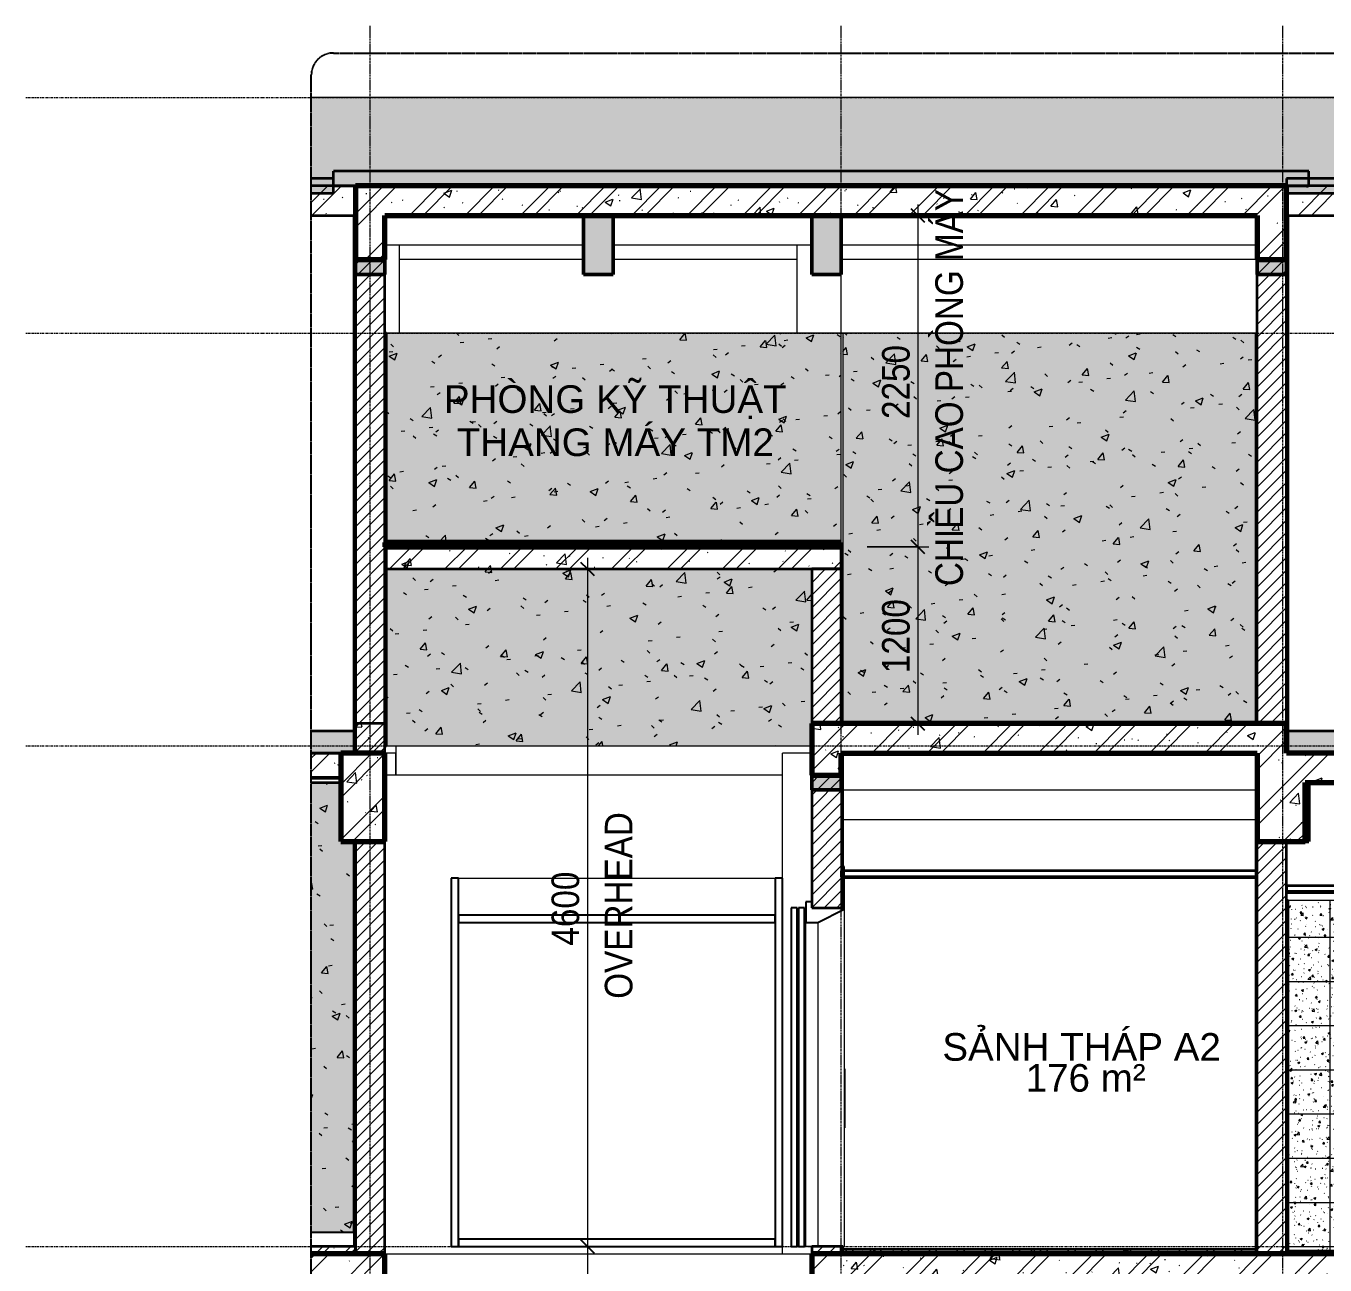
# Model space of a CAD drawing. Header units: millimetres. Extents: x 75015 to 108159, y -6470 to 34550.
# Drawn here: x 75015 to 83838, y 25875 to 34286 of the extents above; entities that cross this region are included whole.
import ezdxf

# ---------------------------------------------------------------- set-up
doc = ezdxf.new("R2010")
doc.units = ezdxf.units.MM
for name, pattern in [('Centre', [31.75, 6.35, -4.7625, 15.875, -4.7625]), ('Grid Line', [22.225, 12.7, -3.175, 3.175, -3.175]), ('Hidden', [7.14375, 4.7625, -2.38125])]:
    doc.linetypes.add(name, pattern=pattern)
for name, color, linetype, lineweight in [('0-1', 7, 'Continuous', 5), ('A-ANNO-DIMS', 211, 'Continuous', 9), ('A-ANNO-DIMS-75', 211, 'Continuous', 9), ('A-AREA-IDEN', 2, 'Continuous', 9), ('A-CLNG-1', 250, 'Continuous', 35), ('A-CLNG-FNSH-1', 7, 'Continuous', 18), ('A-CLNG-PATT-1', 9, 'Continuous', 18), ('A-CLNG-PATT-2', 7, 'Continuous', 18), ('A-CLNG-PATT-3', 13, 'Continuous', 18), ('A-DETL-GENF', 92, 'Continuous', 18), ('A-DETL-GENF-1', 9, 'Continuous', 18), ('A-DETL-GENF-2', 43, 'Continuous', 18), ('A-DETL-GENF-3', 92, 'Hidden', 25), ('A-DETL-WIDE', 214, 'Continuous', 70), ('A-DOOR', 31, 'Continuous', 18), ('A-DOOR-1', 31, 'Continuous', 25), ('A-FLOR-1', 7, 'Continuous', 18), ('A-FLOR-FNSH-1', 250, 'Continuous', 35), ('A-FLOR-HRAL-1', 53, 'Continuous', 25), ('A-FLOR-HRAL-2', 9, 'Continuous', 18), ('A-FLOR-LEVL-2', 51, 'Centre', 9), ('A-FLOR-PATT-1', 43, 'Continuous', 18), ('A-FLOR-PATT-2', 67, 'Continuous', 18), ('A-FLOR-PATT-3', 8, 'Continuous', 18), ('A-WALL', 113, 'Continuous', 18), ('A-WALL-1', 250, 'Continuous', 35), ('A-WALL-PATT-1', 7, 'Continuous', 18), ('A-WALL-PATT-2', 9, 'Continuous', 18), ('A-WALL-PATT-3', 111, 'Continuous', 5), ('A-WALL-PATT-4', 111, 'Continuous', 18), ('I-WALL', 2, 'Continuous', 18), ('I-WALL-1', 7, 'Continuous', 18), ('S-BEAM-1', 253, 'Continuous', 5), ('S-BEAM-2', 7, 'Continuous', 18), ('S-BEAM-3', 10, 'Continuous', 50), ('S-COLS-1', 7, 'Continuous', 18), ('S-GRID-1', 1, 'Grid Line', 9)]:
    doc.layers.add(name, color=color, linetype=linetype, lineweight=lineweight)
doc.styles.add('Arial', font='arial.ttf', dxfattribs={"height": 187.5})
doc.styles.add('UTM Avo', font='', dxfattribs={"width": 0.9, "height": 187.5})
doc.styles.get('UTM Avo').set_extended_font_data('UTM Avo')
doc.dimstyles.new('1_Dim_chi_tiet_2_5', dxfattribs={"dimscale": 304.8, "dimtxt": 187.368928, "dimasz": 0.295276, "dimexe": 0.246063, "dimexo": 0.0625, "dimgap": 0.024606, "dimtad": 1, "dimdec": 0, "dimrnd": 5, "dimzin": 0, "dimdsep": 46, "dimtxsty": 'UTM Avo', "dimblk1": 'OBLIQUE', "dimblk2": 'OBLIQUE', "dimsah": 1, "dimcen": 0.09, "dimdle": 0.246063, "dimazin": 0, "dimtfac": 1, "dimtdec": 4, "dimtix": 1, "dimtmove": 0, "dimatfit": 3, "dimfxl": 0.492126, "dimfxlon": 1, "dimtvp": 1, "dimtolj": 1, "dimtzin": 0, "dimarcsym": 2})
pattern_1 = [(50, (80335.15, 15725), (546.553, -47.817), [57.15, -628.65]), (355, (80335.15, 15725), (-105.728, 573.17), [45.72, -502.92]), (100.451, (80380.7, 15721), (440.828, 525.35), [48.57, -534.27]), (46.184, (80335.15, 15877.4), (813.237, -126.128), [85.725, -942.975]), (96.636, (80402.9, 15866.9), (712.207, 742.283), [72.855, -801.405]), (351.184, (80335.15, 15877.4), (712.215, 742.276), [68.58, -754.38]), (21, (80411.35, 15839.3), (454.843, -306.796), [57.15, -628.65]), (326, (80411.35, 15839.3), (185.406, 552.564), [45.72, -502.92]), (71.451, (80449.26, 15813.73), (640.251, 245.764), [48.57, -534.27]), (37.5, (80335.15, 15725), (9.2664, 253.665), [5.029, -491.795, 5.029, -505.511, -504.825]), (37.5, (80335.15, 15725), (9.2664, 253.665), [-1007.364, 5.029, -499.796]), (7.5, (80335.15, 15725), (200.4594, 300.5414), [5.029, -286.055, 5.029, -480.365, -192.405]), (7.5, (80335.15, 15725), (200.4594, 300.5414), [-776.478, 5.029, -187.376]), (327.5, (80165.23, 15725), (406.7728, -17.1864), [5.029, -185.471, 5.029, -589.331, -788.67]), (327.5, (80165.23, 15725), (406.7728, -17.1864), [-784.86, 5.029, -783.641]), (317.5, (80089.03, 15725), (444.388, 76.28), [5.029, -242.621, 5.029, -389.687, -560.07]), (317.5, (80089.03, 15725), (444.388, 76.28), [-642.366, 5.029, -555.041]), (45, (80335.15, 15725), (-188.5854, 188.5854), []), (45, (80335.15, 16010.75), (-188.5854, 188.5854), [])]
pattern_2 = [(50, (80335.15, 15725), (273.276, -23.909), [28.575, -314.325]), (355, (80335.15, 15725), (-52.8646, 286.585), [22.86, -251.46]), (100.451, (80357.93, 15723), (220.414, 262.6745), [24.285, -267.135]), (46.184, (80335.15, 15801.2), (406.619, -63.0646), [42.862, -471.487]), (96.636, (80369.04, 15795.94), (356.104, 371.141), [36.428, -400.703]), (351.184, (80335.15, 15801.2), (356.107, 371.138), [34.29, -377.19]), (21, (80373.25, 15782.15), (227.4212, -153.3982), [28.575, -314.325]), (326, (80373.25, 15782.15), (92.7027, 276.282), [22.86, -251.46]), (71.451, (80392.2, 15769.37), (320.1254, 122.8816), [24.285, -267.135]), (37.5, (80335.15, 15725), (4.6325, 126.8326), [2.515, -245.897, 2.515, -252.755, -252.412]), (37.5, (80335.15, 15725), (4.6325, 126.8326), [-503.682, 2.515, -249.898]), (7.5, (80335.15, 15725), (100.2292, 150.2711), [2.515, -143.027, 2.515, -240.182, -96.202]), (7.5, (80335.15, 15725), (100.2292, 150.2711), [-388.239, 2.515, -93.688]), (327.5, (80250.19, 15725), (203.38684, -8.5935), [2.515, -92.735, 2.515, -294.665, -394.335]), (327.5, (80250.19, 15725), (203.38684, -8.5935), [-392.43, 2.515, -391.82]), (317.5, (80212.09, 15725), (222.1944, 38.1398), [2.515, -121.31, 2.515, -194.843, -280.035]), (317.5, (80212.09, 15725), (222.1944, 38.1398), [-321.183, 2.515, -277.52]), (45, (80335.15, 15725), (-94.2927, 94.2927), []), (45, (80335.15, 15867.88), (-94.2927, 94.2927), [])]
pattern_3 = [(0, (80335.15, 15725), (609.6, 152.4), [25.146, -432.054, 25.146, -432.054, -2438.4]), (0, (80335.15, 15725), (609.6, 152.4), [-914.4, 25.146, -889.254, 25.146, -432.054, -1066.8]), (0, (80335.15, 15725), (609.6, 152.4), [-2286, 25.146, -279.654, 25.146, -736.854]), (120, (80563.75, 15801.2), (-436.7823, 451.7291), [25.146, -432.054, 25.146, -432.054, -2438.4]), (120, (80563.75, 15801.2), (-436.7823, 451.7291), [-914.4, 25.146, -889.254, 25.146, -432.054, -1066.8]), (120, (80563.75, 15801.2), (-436.7823, 451.7291), [-2286, 25.146, -279.654, 25.146, -736.854]), (240, (80639.95, 16106), (-172.8177, -604.1291), [25.146, -432.054, 25.146, -432.054, -2438.4]), (240, (80639.95, 16106), (-172.8177, -604.1291), [-914.4, 25.146, -889.254, 25.146, -432.054, -1066.8]), (240, (80639.95, 16106), (-172.8177, -604.1291), [-2286, 25.146, -279.654, 25.146, -736.854])]
pattern_4 = [(45, (80335.154, 15725), (-39.77476, 39.77476), [])]
pattern_5 = [(50, (80335.15, 15725), (546.553, -47.817), [57.15, -628.65]), (355, (80335.15, 15725), (-105.728, 573.17), [45.72, -502.92]), (100.451, (80380.7, 15721), (440.828, 525.35), [48.57, -534.27]), (46.184, (80335.15, 15877.4), (813.237, -126.128), [85.725, -942.975]), (96.636, (80402.9, 15866.9), (712.207, 742.283), [72.855, -801.405]), (351.184, (80335.15, 15877.4), (712.215, 742.276), [68.58, -754.38]), (21, (80411.35, 15839.3), (454.843, -306.796), [57.15, -628.65]), (326, (80411.35, 15839.3), (185.406, 552.564), [45.72, -502.92]), (71.451, (80449.26, 15813.73), (640.251, 245.764), [48.57, -534.27]), (37.5, (80335.15, 15725), (9.2664, 253.665), [25.146, -471.678, 25.146, -485.394, -504.825]), (37.5, (80335.15, 15725), (9.2664, 253.665), [-1007.364, 25.146, -479.679]), (7.5, (80335.15, 15725), (200.4594, 300.5414), [25.146, -265.938, 25.146, -460.248, -192.405]), (7.5, (80335.15, 15725), (200.4594, 300.5414), [-776.478, 25.146, -167.259]), (327.5, (80165.23, 15725), (406.7728, -17.1864), [25.146, -165.354, 25.146, -569.214, -788.67]), (327.5, (80165.23, 15725), (406.7728, -17.1864), [-784.86, 25.146, -763.524]), (317.5, (80089.03, 15725), (444.388, 76.28), [25.146, -222.504, 25.146, -369.57, -560.07]), (317.5, (80089.03, 15725), (444.388, 76.28), [-642.366, 25.146, -534.924])]
pattern_6 = [(37.5, (80335.154, 15725), (-2.40047, 73.41204), [2.515, -55.397, 2.515, -62.255, -61.913]), (37.5, (80335.154, 15725), (-2.40047, 73.41204), [-122.682, 2.515, -59.398]), (7.5, (80335.15, 15725), (67.42816, 107.524), [2.515, -28.727, 2.515, -49.682, -20.003]), (7.5, (80335.15, 15725), (67.42816, 107.524), [-83.439, 2.515, -17.488]), (327.5, (80288.29, 15725), (118.6493, 0.21553), [2.515, -16.535, 2.515, -66.065, -89.535]), (327.5, (80288.29, 15725), (118.6493, 0.21553), [-87.63, 2.515, -87.02]), (317.5, (80288.29, 15725), (114.5339, 33.4393), [2.515, -7.01, 2.515, -42.443, -51.435]), (317.5, (80288.29, 15725), (114.5339, 33.4393), [-54.483, 2.515, -48.92])]
pattern_7 = [(45, (80335.154, 15725), (-42.4264, 42.4264), [])]

# ---------------------------------------------------------------- blocks, each defined once
blk = doc.blocks.new('NCV_TKTC_KET CAU_rvt-1-TKCS_THANG MÁY TM2 - MẶT CẮT')
at = {"layer": 'A-FLOR-PATT-1'}
h = blk.add_hatch(dxfattribs=at)
h.set_pattern_fill('FP_3', color=256, style=0, pattern_type=2)
h.set_pattern_definition(pattern_1)
h.paths.add_polyline_path([(77252.6, 33000), (77252.6, 33200), (76952.6, 33200), (76952.6, 33000)])
h.paths.add_polyline_path([(84377.6, 33000), (84377.6, 33200), (83577.6, 33200), (83577.6, 33000)])
h = blk.add_hatch(dxfattribs=at)
h.set_pattern_fill('FP_3', color=256, style=0, pattern_type=2)
h.set_pattern_definition(pattern_1)
h.paths.add_polyline_path([(77252.6, 33000), (77252.6, 33200), (76952.6, 33200), (76952.6, 33000)])
h.paths.add_polyline_path([(84377.6, 33000), (84377.6, 33200), (83577.6, 33200), (83577.6, 33000)])
h = blk.add_hatch(dxfattribs=at)
h.set_pattern_fill('FP_3', color=256, style=0, pattern_type=2)
h.set_pattern_definition(pattern_1)
h.paths.add_polyline_path([(80552.6, 30600), (80552.6, 30750), (77452.6, 30750), (77452.6, 30600)])
h = blk.add_hatch(dxfattribs=at)
h.set_pattern_fill('FP_3', color=256, style=0, pattern_type=2)
h.set_pattern_definition(pattern_1)
h.paths.add_polyline_path([(80552.6, 30600), (80552.6, 30750), (77452.6, 30750), (77452.6, 30600)])
h = blk.add_hatch(dxfattribs=at)
h.set_pattern_fill('FP_3', color=256, style=0, pattern_type=2)
h.set_pattern_definition(pattern_1)
h.paths.add_polyline_path([(77252.6, 29350), (77452.6, 29350), (77452.6, 29550), (77252.6, 29550)])
h = blk.add_hatch(dxfattribs=at)
h.set_pattern_fill('FP_3', color=256, style=0, pattern_type=2)
h.set_pattern_definition(pattern_1)
h.paths.add_polyline_path([(77252.6, 29350), (77452.6, 29350), (77452.6, 29550), (77252.6, 29550)])
h = blk.add_hatch(dxfattribs=at)
h.set_pattern_fill('FP_3', color=256, style=0, pattern_type=2)
h.set_pattern_definition(pattern_1)
h.paths.add_polyline_path([(77152.6, 29150), (77152.6, 29350), (76952.6, 29350), (76952.6, 29150)])
h = blk.add_hatch(dxfattribs=at)
h.set_pattern_fill('FP_3', color=256, style=0, pattern_type=2)
h.set_pattern_definition(pattern_1)
h.paths.add_polyline_path([(77152.6, 29150), (77152.6, 29350), (76952.6, 29350), (76952.6, 29150)])
at = {"layer": 'S-BEAM-1'}
for points in [[(78887.8, 32600), (79002.7, 32600), (79002.7, 33000), (78802.7, 33000), (78802.7, 32600)], [(80552.7, 32600), (80552.7, 33000), (80352.7, 33000), (80352.7, 32600)], [(77452.6, 32600), (77452.6, 32700), (77252.6, 32700), (77252.6, 32600)], [(83577.6, 32600), (83577.6, 32700), (83377.6, 32700), (83377.6, 32600)], [(80552.7, 29100), (80552.7, 29200), (80352.7, 29200), (80352.7, 29100)], [(83727.6, 28750), (83727.6, 29150), (83702.6, 29150), (83702.6, 28750)]]:
    blk.add_hatch(color=256, dxfattribs=at).paths.add_polyline_path(points)
at = {"layer": 'A-FLOR-1'}
blk.add_line((77527.6, 29350), (77452.6, 29350), dxfattribs=at)
at = {"layer": 'A-FLOR-FNSH-1'}
for p, q in [((77252.6, 33200), (76952.6, 33200)), ((84377.6, 33200), (83577.6, 33200)), ((76952.6, 33000), (77252.6, 33000)), ((83577.6, 33000), (84377.6, 33000)), ((77452.6, 30750), (77452.6, 30600)), ((80552.6, 30600), (80552.6, 30750)), ((77452.6, 30600), (80552.6, 30600)), ((77452.6, 29550), (77252.6, 29550)), ((77252.6, 29550), (77252.6, 29350)), ((77452.6, 29350), (77452.6, 29550)), ((77152.6, 29350), (76952.6, 29350)), ((76952.6, 29150), (77152.6, 29150))]:
    blk.add_line(p, q, dxfattribs=at)
at = {"layer": 'S-BEAM-2'}
for p, q in [((77452.6, 32800), (78802.7, 32800)), ((79002.7, 32800), (80352.7, 32800)), ((80552.7, 32800), (83377.6, 32800)), ((83377.6, 32700), (80552.7, 32700)), ((77527.6, 29400), (77527.6, 29200)), ((80562.6, 29100), (83367.6, 29100)), ((80562.6, 28900), (83367.6, 28900)), ((77452.6, 25950), (80352.6, 25950))]:
    blk.add_line(p, q, dxfattribs=at)
at = {"layer": 'S-BEAM-3'}
for p, q in [((78802.7, 33000), (78802.7, 32600)), ((79002.7, 32600), (79002.7, 33000)), ((80352.7, 33000), (80352.7, 32600)), ((80552.7, 32600), (80552.7, 33000)), ((77252.6, 32700), (77252.6, 32600)), ((77452.6, 32600), (77452.6, 32700)), ((83377.6, 32700), (83377.6, 32600)), ((83577.6, 32600), (83577.6, 32700)), ((77252.6, 32600), (77452.6, 32600)), ((78802.7, 32600), (79002.7, 32600)), ((80352.7, 32600), (80552.7, 32600)), ((83377.6, 32600), (83577.6, 32600)), ((80352.7, 29200), (80352.7, 29100)), ((80552.7, 29100), (80552.7, 29200)), ((83727.6, 28750), (83727.6, 29150)), ((80352.7, 29100), (80552.7, 29100)), ((83702.6, 28750), (83727.6, 28750)), ((80352.6, 25950), (80352.6, 25500))]:
    blk.add_line(p, q, dxfattribs=at)
at = {"layer": 'S-COLS-1'}
for p, q in [((77552.6, 32200), (77552.6, 32800)), ((80252.7, 32200), (80252.7, 32800)), ((80552.7, 29550), (80552.7, 32600)), ((77527.6, 29350), (77452.6, 29350)), ((77527.6, 29350), (77452.6, 29350)), ((77527.6, 29200), (77527.6, 29350)), ((80152.6, 28500), (80152.6, 29350)), ((80352.3, 29350), (80152.6, 29350)), ((77177.6, 26095), (77177.6, 26100)), ((80152.6, 25950), (80152.6, 26000))]:
    blk.add_line(p, q, dxfattribs=at)
blk = doc.blocks.new('Railing - Railing-907125-TKCS_THANG MÁY TM2 - MẶT CẮT')
at = {"layer": 'A-FLOR-HRAL-1'}
for p, q in [((77252.564287, 5695), (77242.564287, 5695)), ((77242.564287, 5695), (77242.564287, 5600)), ((77252.564287, 5600), (77252.564287, 5695)), ((77242.564287, 5600), (77252.564287, 5600))]:
    blk.add_line(p, q, dxfattribs=at)
at = {"layer": 'A-FLOR-HRAL-2'}
blk.add_line((76952.564287, 5695), (77242.564287, 5695), dxfattribs=at)
blk = doc.blocks.new('NCV_TKTC_TANG 6 - 8_rvt-2-TKCS_THANG MÁY TM2 - MẶT CẮT')
at = {"layer": 'A-CLNG-PATT-1'}
h = blk.add_hatch(dxfattribs=at)
h.set_pattern_fill('FP_5', color=256, style=0, pattern_type=2)
h.set_pattern_definition([(45, (80335.154, 15725), (-26.5165, 26.5165), []), (135, (80335.154, 15725), (-26.5165, -26.5165), [])])
h.paths.add_polyline_path([(84557.2, 28400), (84557.2, 28410), (83577.6, 28410), (83577.6, 28400)])
at = {"layer": 'A-CLNG-PATT-2'}
h = blk.add_hatch(dxfattribs=at)
h.set_pattern_fill('FP_14', color=256, style=0, pattern_type=2)
h.set_pattern_definition(pattern_3)
h.paths.add_polyline_path([(77152.6, 29180), (77152.6, 29185), (76952.6, 29185), (76952.6, 29180)])
at = {"layer": 'A-FLOR-1'}
h = blk.add_hatch(dxfattribs=at)
h.set_pattern_fill('FP_2', color=256, style=0, pattern_type=2)
h.set_pattern_definition(pattern_2)
h.paths.add_polyline_path([(83702.6, 25950), (84557.2, 25950), (84557.2, 25970), (83577.6, 25970), (83577.6, 25950)])
at = {"layer": 'A-FLOR-PATT-2'}
h = blk.add_hatch(dxfattribs=at)
h.set_pattern_fill('FP_2', color=256, style=0, pattern_type=2)
h.set_pattern_definition(pattern_2)
h.paths.add_polyline_path([(77002.6, 25950), (77252.6, 25950), (77252.6, 26000), (76952.6, 26000), (76952.6, 25950)])
at = {"layer": 'A-WALL-PATT-1'}
h = blk.add_hatch(dxfattribs=at)
h.set_pattern_fill('FP_8', color=256, style=0, pattern_type=2)
h.set_pattern_definition(pattern_6)
h.paths.add_polyline_path([(77242.6, 26100), (77242.6, 28750), (77152.6, 28750), (77152.6, 29150), (76952.6, 29150), (76952.6, 26100)])
h = blk.add_hatch(dxfattribs=at)
h.set_pattern_fill('FP_6', color=256, style=0, pattern_type=2)
h.set_pattern_definition(pattern_4)
h.paths.add_polyline_path([(77242.6, 26100), (77252.6, 26100), (77252.6, 28750), (77242.6, 28750), (77242.6, 26241.9)])
h = blk.add_hatch(dxfattribs=at)
h.set_pattern_fill('FP_20', color=256, style=0, pattern_type=2)
h.set_pattern_definition([(0, (85072.56, 26000), (0, 300), []), (90, (85072.56, 26000), (-600, 4e-14), [])])
h.paths.add_polyline_path([(83599.9, 25970), (84557.2, 25970), (84557.2, 28350), (83587.6, 28350), (83587.6, 25970)])
at = {"layer": 'A-WALL-PATT-2'}
h = blk.add_hatch(dxfattribs=at)
h.set_pattern_fill('FP_7', color=256, style=0, pattern_type=2)
h.set_pattern_definition(pattern_5)
h.paths.add_polyline_path([(77242.6, 26100), (77242.6, 28750), (77152.6, 28750), (77152.6, 29150), (76952.6, 29150), (76952.6, 26100)])
h = blk.add_hatch(dxfattribs=at)
h.set_pattern_fill('FP_11', color=256, style=0, pattern_type=2)
h.set_pattern_definition([(0, (80335.154, 15725), (304.8, 76.2), [25.146, -203.454, 25.146, -203.454, -1219.2]), (0, (80335.154, 15725), (304.8, 76.2), [-457.2, 25.146, -432.054, 25.146, -203.454, -533.4]), (0, (80335.154, 15725), (304.8, 76.2), [-1143, 25.146, -127.254, 25.146, -355.854]), (120, (80449.454, 15763.1), (-218.39114, 225.86454), [25.146, -203.454, 25.146, -203.454, -1219.2]), (120, (80449.454, 15763.1), (-218.39114, 225.86454), [-457.2, 25.146, -432.054, 25.146, -203.454, -533.4]), (120, (80449.454, 15763.1), (-218.39114, 225.86454), [-1143, 25.146, -127.254, 25.146, -355.854]), (240, (80487.554, 15915.5), (-86.40886, -302.06454), [25.146, -203.454, 25.146, -203.454, -1219.2]), (240, (80487.554, 15915.5), (-86.40886, -302.06454), [-457.2, 25.146, -432.054, 25.146, -203.454, -533.4]), (240, (80487.554, 15915.5), (-86.40886, -302.06454), [-1143, 25.146, -127.254, 25.146, -355.854])])
h.paths.add_polyline_path([(83587.6, 25950), (83587.6, 28350), (83577.6, 28350), (83577.6, 25950)])
h = blk.add_hatch(dxfattribs=at)
h.set_pattern_fill('FP_19', color=256, style=0, pattern_type=2)
h.set_pattern_definition([(50, (80335.15, 15725), (136.6383, -11.9542), [14.288, -157.163]), (355, (80335.15, 15725), (-26.4318, 143.293), [11.43, -125.73]), (100.451, (80346.54, 15724), (110.2073, 131.3379), [12.143, -133.568]), (46.184, (80335.15, 15763.1), (203.3093, -31.5316), [21.431, -235.744]), (96.636, (80352.1, 15760.47), (178.052, 185.5712), [18.214, -200.351]), (351.184, (80335.15, 15763.1), (178.054, 185.5685), [17.145, -188.595]), (21, (80354.2, 15753.58), (113.7111, -76.6989), [14.287, -157.162]), (326, (80354.2, 15753.58), (46.352, 138.1412), [11.43, -125.73]), (71.451, (80363.68, 15747.18), (160.0634, 61.4411), [12.143, -133.568]), (37.5, (80335.154, 15725), (2.31655, 63.41591), [2.515, -121.691, 2.515, -125.12, -126.206]), (37.5, (80335.154, 15725), (2.31655, 63.41591), [-251.841, 2.515, -123.692]), (7.5, (80335.154, 15725), (50.11464, 75.13506), [2.515, -70.256, 2.515, -118.834, -48.101]), (7.5, (80335.154, 15725), (50.11464, 75.13506), [-194.119, 2.515, -45.587]), (327.5, (80292.673, 15725), (101.69342, -4.29674), [2.515, -45.11, 2.515, -146.075, -197.167]), (327.5, (80292.673, 15725), (101.69342, -4.29674), [-196.215, 2.515, -194.653]), (317.5, (80273.62, 15725), (111.0972, 19.0699), [2.515, -59.398, 2.515, -96.164, -140.017]), (317.5, (80273.62, 15725), (111.0972, 19.0699), [-160.591, 2.515, -137.503])])
h.paths.add_polyline_path([(83599.9, 25970), (84557.2, 25970), (84557.2, 28350), (83587.6, 28350), (83587.6, 25970)])
at = {"layer": 'A-CLNG-1'}
for p, q in [((77152.6, 29185), (76952.6, 29185)), ((76952.6, 29180), (77152.6, 29180)), ((84557.2, 28450), (83577.6, 28450)), ((83577.6, 28450), (83577.6, 28410)), ((84557.2, 28410), (83577.6, 28410))]:
    blk.add_line(p, q, dxfattribs=at)
at = {"layer": 'A-CLNG-FNSH-1'}
for p, q in [((83577.6, 28410), (83577.6, 28400)), ((83577.6, 28400), (84557.2, 28400))]:
    blk.add_line(p, q, dxfattribs=at)
at = {"layer": 'A-FLOR-FNSH-1'}
for p, q in [((77252.6, 26000), (76952.6, 26000)), ((77252.6, 25950), (77252.6, 26000)), ((84557.2, 25970), (83577.6, 25970)), ((83577.6, 25970), (83577.6, 25950))]:
    blk.add_line(p, q, dxfattribs=at)
at = {"layer": 'A-WALL-1'}
for p, q in [((77242.6, 28750), (77242.6, 26100)), ((77252.6, 26100), (77252.6, 28750)), ((83577.6, 28350), (83577.6, 25950)), ((83587.6, 28350), (83577.6, 28350)), ((83587.6, 25950), (83587.6, 28350)), ((77242.6, 26100), (77252.6, 26100))]:
    blk.add_line(p, q, dxfattribs=at)
at = {"layer": 'I-WALL-1'}
for p, q in [((84557.2, 28350), (83587.6, 28350)), ((76952.6, 26100), (77242.6, 26100))]:
    blk.add_line(p, q, dxfattribs=at)
at = {"layer": 'A-FLOR-HRAL-1'}
blk.add_blockref('Railing - Railing-907125-TKCS_THANG MÁY TM2 - MẶT CẮT', (0, 20400), dxfattribs=at)
blk = doc.blocks.new('Thang may HIEN - Dài x Rộng - 2200x1200-V2-TKCS_THANG MÁY TM2 - MẶT CẮT')
at = {"layer": 'A-DOOR'}
for p, q in [((77952.6, 11500), (80102.6, 11500)), ((80572.6, 11290), (80572.6, 9000)), ((80312.6, 9000), (80312.6, 11200)), ((80392.6, 11200), (80392.6, 9000)), ((80576.6, 10205.9), (80572.6, 10205.9)), ((80576.6, 10205.9), (80576.6, 9805.9)), ((80572.6, 9805.9), (80576.6, 9805.9)), ((80352.6, 9000), (80312.6, 9000)), ((80572.6, 9000), (80562.6, 9000))]:
    blk.add_line(p, q, dxfattribs=at)
at = {"layer": 'A-DOOR-1'}
for p, q in [((80552.6, 11580), (80552.6, 11300)), ((80572.6, 11580), (80552.6, 11580)), ((80572.6, 11290), (80572.6, 11580)), ((77952.6, 11500), (77902.6, 11500)), ((77902.6, 11500), (77902.6, 9000)), ((77952.6, 9000), (77952.6, 11500)), ((80152.6, 11500), (80102.6, 11500)), ((80102.6, 11500), (80102.6, 9000)), ((80152.6, 9000), (80152.6, 11500)), ((80252.2, 11300), (80212.2, 11300)), ((80212.2, 11300), (80212.2, 9000)), ((80252.2, 9000), (80252.2, 11300)), ((80302.2, 11300), (80262.2, 11300)), ((80262.2, 11300), (80262.2, 9000)), ((80302.2, 9000), (80302.2, 11300)), ((80352.6, 11340), (80312.6, 11340)), ((80312.6, 11340), (80312.6, 11200)), ((80352.6, 11300), (80352.6, 11340)), ((80552.6, 11300), (80352.6, 11300)), ((80102.6, 11250), (77952.6, 11250)), ((77952.6, 11250), (77952.6, 11200)), ((80102.6, 11200), (80102.6, 11250)), ((80392.6, 11200), (80572.6, 11290)), ((77952.6, 11200), (80102.6, 11200)), ((80312.6, 11200), (80392.6, 11200)), ((80102.6, 9050), (77952.6, 9050)), ((77952.6, 9050), (77952.6, 9000)), ((80102.6, 9000), (80102.6, 9050)), ((77902.6, 9000), (77952.6, 9000)), ((77952.6, 9000), (80102.6, 9000)), ((80102.6, 9000), (80152.6, 9000)), ((80212.2, 9000), (80252.2, 9000)), ((80262.2, 9000), (80302.2, 9000))]:
    blk.add_line(p, q, dxfattribs=at)
blk = doc.blocks.new('BORDER VIEW - BORDER VIEW-3767618-TKCS_THANG MÁY TM2 - MẶT CẮT')
at = {"layer": 'A-DETL-GENF-3'}
for p, q in [((77102.6, 34102.5), (84407.2, 34102.5)), ((76952.6, -4450), (76952.6, 33952.5))]:
    blk.add_line(p, q, dxfattribs=at)
blk.add_arc((77102.6, 33952.5), 150, 90, 180, dxfattribs=at)
blk = doc.blocks.new('DIMBLOCK1-TKCS_THANG MÁY TM2 - MẶT CẮT')
at = {"layer": 'A-ANNO-DIMS-75', "lineweight": 25}
for p, q in [((81073, 33000), (81028, 33045)), ((81073, 33000), (81118, 32955)), ((81073, 30750), (81028, 30795)), ((81073, 30750), (81118, 30705))]:
    blk.add_line(p, q, dxfattribs=at)
at = {"layer": 'A-ANNO-DIMS-75'}
for p, q in [((81073, 33075), (81073, 30750)), ((80729.4, 33000), (81148, 33000)), ((81073, 33000), (80729.4, 33000)), ((80729.4, 30750), (81148, 30750)), ((81073, 30750), (80729.4, 30750))]:
    blk.add_line(p, q, dxfattribs=at)
at = {"layer": 'A-ANNO-DIMS-75', "color": 0, "char_height": 187.5, "attachment_point": 1, "rotation": 90, "line_spacing_factor": 1.110334, "style": 'UTM Avo'}
for s, insert, width in [('CHI\\fUTM Avo|b0|i0|c254|p18|;\\W.9;ỀU CAO PHÒNG MÁY', (81191.4, 30483.6), 3339.331), ('2250', (80829.4, 31618.2), 616.236)]:
    blk.add_mtext(s, dxfattribs=dict(at, insert=insert, width=width))
blk = doc.blocks.new('_Oblique')
at = {"color": 0, "linetype": 'ByBlock', "lineweight": -2}
blk.add_line((-0.5, -0.5), (0.5, 0.5), dxfattribs=at)
blk = doc.blocks.new('DIMBLOCK2-TKCS_THANG MÁY TM2 - MẶT CẮT')
at = {"layer": 'A-ANNO-DIMS-75', "lineweight": 25}
for p, q in [((81073, 30750), (81028, 30795)), ((81073, 30750), (81118, 30705)), ((81073, 29550), (81028, 29595)), ((81073, 29550), (81118, 29505))]:
    blk.add_line(p, q, dxfattribs=at)
at = {"layer": 'A-ANNO-DIMS-75'}
for p, q in [((80729.4, 30750), (81148, 30750)), ((81073, 30750), (80729.4, 30750)), ((81073, 30750), (81073, 29475)), ((81223, 29550), (80998, 29550)), ((81073, 29550), (81223, 29550))]:
    blk.add_line(p, q, dxfattribs=at)
at = {"layer": 'A-ANNO-DIMS-75', "color": 0, "insert": (80829.4, 29893.2), "char_height": 187.5, "width": 616.236, "attachment_point": 1, "rotation": 90, "line_spacing_factor": 1.110334, "style": 'UTM Avo'}
blk.add_mtext('1200', dxfattribs=at)
blk = doc.blocks.new('DIMBLOCK15-TKCS_THANG MÁY TM2 - MẶT CẮT')
at = {"layer": 'A-ANNO-DIMS-75', "lineweight": 25}
for p, q in [((78828, 30600), (78783, 30645)), ((78828, 30600), (78873, 30555)), ((78828, 26000), (78783, 26045)), ((78828, 26000), (78873, 25955))]:
    blk.add_line(p, q, dxfattribs=at)
at = {"layer": 'A-ANNO-DIMS-75'}
for p, q in [((78828, 30675), (78828, 26000)), ((78978, 30600), (78753, 30600)), ((78828, 30600), (78978, 30600)), ((78978, 26000), (78753, 26000)), ((78828, 26000), (78978, 26000))]:
    blk.add_line(p, q, dxfattribs=at)
at = {"layer": 'A-ANNO-DIMS-75', "color": 0, "char_height": 187.5, "attachment_point": 1, "rotation": 90, "line_spacing_factor": 1.110334, "style": 'UTM Avo'}
for s, insert, width in [('OVERHEAD', (78946.4, 27682.4), 1482.296), ('4600', (78584.4, 28043.2), 616.236)]:
    blk.add_mtext(s, dxfattribs=dict(at, insert=insert, width=width))
blk = doc.blocks.new('DIMBLOCK16-TKCS_THANG MÁY TM2 - MẶT CẮT')
at = {"layer": 'A-ANNO-DIMS-75', "lineweight": 25}
for p, q in [((78828, 26000), (78783, 26045)), ((78828, 26000), (78873, 25955)), ((78828, -2000), (78783, -1955)), ((78828, -2000), (78873, -2045))]:
    blk.add_line(p, q, dxfattribs=at)
at = {"layer": 'A-ANNO-DIMS-75'}
for p, q in [((78978, 26000), (78753, 26000)), ((78828, 26000), (78828, -2000)), ((78828, 26000), (78978, 26000)), ((78978, -2000), (78753, -2000)), ((78828, -2000), (78978, -2000))]:
    blk.add_line(p, q, dxfattribs=at)
at = {"layer": 'A-ANNO-DIMS-75', "color": 0, "char_height": 187.5, "attachment_point": 1, "rotation": 90, "line_spacing_factor": 1.110334, "style": 'UTM Avo'}
for s, insert, width in [('HÀNH TRÌNH THANG MÁY', (78946.4, 10619), 3314.348), ('28000', (78584.4, 11679), 770.294)]:
    blk.add_mtext(s, dxfattribs=dict(at, insert=insert, width=width))

msp = doc.modelspace()

# ---------------------------------------------------------------- hatches: boundary and pattern name
at = {"layer": 'A-CLNG-PATT-3'}
h = msp.add_hatch(dxfattribs=at)
h.set_pattern_fill('FP_14', color=256, style=0, pattern_type=2)
h.set_pattern_definition(pattern_3)
h.paths.add_polyline_path([(82796.8, 28500), (83377.6, 28500), (83377.6, 28510), (80552.6, 28510), (80552.6, 28500), (81819.6, 28500)])
at = {"layer": 'A-DETL-GENF-1'}
h = msp.add_hatch(dxfattribs=at)
h.set_pattern_fill('FP_3', color=256, style=0, pattern_type=2)
h.set_pattern_definition(pattern_1)
h.paths.add_polyline_path([(77252.6, 32700), (77452.6, 32700), (77452.6, 33000), (83377.6, 33000), (83377.6, 32700), (83577.6, 32700), (83577.6, 33200), (77252.6, 33200)])
h = msp.add_hatch(dxfattribs=at)
h.set_pattern_fill('FP_26', color=256, style=0, pattern_type=2)
h.set_pattern_definition([(50, (80335.15, 15725), (163.9657, -14.3453), [17.145, -188.595]), (355, (80335.15, 15725), (-31.7182, 171.9507), [13.716, -150.876]), (100.451, (80348.82, 15723.8), (132.2483, 157.6047), [14.571, -160.281]), (46.184, (80335.15, 15770.72), (243.9712, -37.8387), [25.717, -282.892]), (96.636, (80355.49, 15767.57), (213.6627, 222.685), [21.857, -240.422]), (351.184, (80335.15, 15770.72), (213.664, 222.6833), [20.574, -226.314]), (21, (80358.01, 15759.29), (136.4529, -92.0388), [17.145, -188.595]), (326, (80358.01, 15759.29), (55.622, 165.7688), [13.716, -150.876]), (71.451, (80369.38, 15751.62), (192.0753, 73.729), [14.571, -160.281]), (37.5, (80335.154, 15725), (2.77969, 76.09997), [2.515, -146.533, 2.515, -150.647, -151.447]), (37.5, (80335.154, 15725), (2.77969, 76.09997), [-302.209, 2.515, -148.933]), (7.5, (80335.15, 15725), (60.13786, 90.16292), [2.515, -84.811, 2.515, -143.104, -57.721]), (7.5, (80335.15, 15725), (60.13786, 90.16292), [-232.943, 2.515, -55.207]), (327.5, (80284.176, 15725), (122.03183, -5.15615), [2.515, -54.635, 2.515, -175.793, -236.601]), (327.5, (80284.176, 15725), (122.03183, -5.15615), [-235.458, 2.515, -234.086]), (317.5, (80261.32, 15725), (133.31636, 22.8839), [2.515, -71.78, 2.515, -115.9, -168.021]), (317.5, (80261.32, 15725), (133.31636, 22.8839), [-192.71, 2.515, -165.506])])
h.paths.add_polyline_path([(80552.6, 30750), (80552.6, 30780), (77452.6, 30780), (77452.6, 30750)])
h = msp.add_hatch(dxfattribs=at)
h.set_pattern_fill('FP_3', color=256, style=0, pattern_type=2)
h.set_pattern_definition(pattern_1)
h.paths.add_polyline_path([(83377.6, 28750), (83702.6, 28750), (83702.6, 29150), (84557.2, 29150), (84557.2, 29350), (83577.6, 29350), (83577.6, 29550), (80352.3, 29550), (80352.3, 29200), (80552.7, 29200), (80552.7, 29350), (83377.6, 29350)])
h.paths.add_polyline_path([(77452.6, 28750), (77452.6, 29350), (77152.6, 29350), (77152.6, 28750)])
h = msp.add_hatch(dxfattribs=at)
h.set_pattern_fill('FP_3', color=256, style=0, pattern_type=2)
h.set_pattern_definition(pattern_1)
h.paths.add_polyline_path([(83402.6, 25350), (83702.6, 25350), (83702.6, 25750), (84557.2, 25750), (84557.2, 25950), (80352.7, 25950), (80352.7, 25500), (80552.7, 25500), (80552.7, 25750), (83402.6, 25750)])
h.paths.add_polyline_path([(77152.6, 25350), (77452.6, 25350), (77452.6, 25950), (76952.6, 25950), (76952.6, 25750), (77152.6, 25750)])
at = {"layer": 'A-DETL-GENF-2'}
h = msp.add_hatch(dxfattribs=at)
h.set_pattern_fill('FP_7', color=256, style=0, pattern_type=2)
h.set_pattern_definition(pattern_5)
h.paths.add_polyline_path([(80552.6, 30750), (80552.6, 30780), (77452.6, 30780), (77452.6, 30750)])
at = {"layer": 'A-FLOR-PATT-3'}
h = msp.add_hatch(dxfattribs=at)
h.set_pattern_fill('FP_2', color=256, style=0, pattern_type=2)
h.set_pattern_definition(pattern_2)
h.paths.add_polyline_path([(80842.3, 33200), (83727.6, 33200), (83727.6, 33300), (77102.6, 33300), (77102.6, 33200), (78887.8, 33200)])
h = msp.add_hatch(dxfattribs=at)
h.set_pattern_fill('FP_2', color=256, style=0, pattern_type=2)
h.set_pattern_definition(pattern_2)
h.paths.add_polyline_path([(84177.6, 33150), (84177.6, 33250), (83577.6, 33250), (83577.6, 33150)])
h.paths.add_polyline_path([(77102.6, 33150), (77102.6, 33250), (76952.6, 33250), (76952.6, 33150)])
h = msp.add_hatch(dxfattribs=at)
h.set_pattern_fill('FP_2', color=256, style=0, pattern_type=2)
h.set_pattern_definition(pattern_2)
h.paths.add_polyline_path([(83702.6, 29350), (84557.2, 29350), (84557.2, 29500), (83577.6, 29500), (83577.6, 29350)])
h.paths.add_polyline_path([(76952.6, 29350), (77252.6, 29350), (77252.6, 29500), (76952.6, 29500), (76952.6, 29351)])
h = msp.add_hatch(dxfattribs=at)
h.set_pattern_fill('FP_2', color=256, style=0, pattern_type=2)
h.set_pattern_definition(pattern_2)
h.paths.add_polyline_path([(80842.3, 25950), (83377.6, 25950), (83377.6, 25980), (80552.6, 25980), (80552.7, 25950)])
at = {"layer": 'A-WALL-PATT-3'}
msp.add_hatch(color=256, dxfattribs=at).paths.add_polyline_path([(76952.6, 33250), (77102.6, 33250), (77102.6, 33300), (83727.6, 33300), (83727.6, 33250), (84167.6, 33250), (84167.6, 33800), (76952.6, 33800)])
at = {"layer": 'A-WALL-PATT-4'}
h = msp.add_hatch(dxfattribs=at)
h.set_pattern_fill('FP_1', color=256, style=0, pattern_type=2)
h.set_pattern_definition(pattern_7)
h.paths.add_polyline_path([(77452.6, 29350), (77452.6, 32700), (77252.6, 32700), (77252.6, 29350)])
h = msp.add_hatch(dxfattribs=at)
h.set_pattern_fill('FP_1', color=256, style=0, pattern_type=2)
h.set_pattern_definition(pattern_7)
h.paths.add_polyline_path([(83577.6, 29550), (83577.6, 32700), (83377.6, 32700), (83377.6, 29550)])
h = msp.add_hatch(dxfattribs=at)
h.set_pattern_fill('FP_6', color=256, style=0, pattern_type=2)
h.set_pattern_definition(pattern_4)
h.paths.add_polyline_path([(77452.6, 29400), (77462.6, 29400), (77462.6, 30750), (77452.6, 30750), (77452.6, 29953.4)])
h.paths.add_polyline_path([(77452.6, 30780), (77462.6, 30780), (77462.6, 32200), (77452.6, 32200)])
h = msp.add_hatch(dxfattribs=at)
h.set_pattern_fill('FP_7', color=256, style=0, pattern_type=2)
h.set_pattern_definition(pattern_5)
h.paths.add_polyline_path([(77462.6, 29400), (80352.3, 29400), (80352.6, 30600), (77462.6, 30600), (77462.6, 29953.4)])
h.paths.add_polyline_path([(80552.6, 30780), (80552.6, 32200), (77462.6, 32200), (77462.6, 30780), (80204.9, 30780)])
h = msp.add_hatch(dxfattribs=at)
h.set_pattern_fill('FP_8', color=256, style=0, pattern_type=2)
h.set_pattern_definition(pattern_6)
h.paths.add_polyline_path([(77462.6, 29400), (80352.3, 29400), (80352.6, 30600), (77462.6, 30600), (77462.6, 29953.4)])
h.paths.add_polyline_path([(80552.6, 30780), (80552.6, 32200), (77462.6, 32200), (77462.6, 30780), (80204.9, 30780)])
h = msp.add_hatch(dxfattribs=at)
h.set_pattern_fill('FP_7', color=256, style=0, pattern_type=2)
h.set_pattern_definition(pattern_5)
h.paths.add_polyline_path([(83367.6, 29550), (83367.6, 32200), (80562.6, 32200), (80562.6, 29550), (82796.8, 29550)])
h = msp.add_hatch(dxfattribs=at)
h.set_pattern_fill('FP_15', color=256, style=0, pattern_type=2)
h.set_pattern_definition([(37.5, (80335.154, 15725), (-2.40047, 73.41204), [2.515, -55.397, 2.515, -62.255, -61.912]), (37.5, (80335.154, 15725), (-2.40047, 73.41204), [-122.682, 2.515, -59.398]), (7.5, (80335.15, 15725), (67.42816, 107.524), [2.515, -28.727, 2.515, -49.682, -20.002]), (7.5, (80335.15, 15725), (67.42816, 107.524), [-83.439, 2.515, -17.488]), (327.5, (80288.29, 15725), (118.6493, 0.21553), [2.515, -16.535, 2.515, -66.065, -89.535]), (327.5, (80288.29, 15725), (118.6493, 0.21553), [-87.63, 2.515, -87.02]), (317.5, (80288.29, 15725), (114.5339, 33.4393), [2.515, -7.01, 2.515, -42.443, -51.435]), (317.5, (80288.29, 15725), (114.5339, 33.4393), [-54.483, 2.515, -48.92])])
h.paths.add_polyline_path([(83367.6, 29550), (83367.6, 32200), (80562.6, 32200), (80562.6, 29550), (82796.8, 29550)])
h = msp.add_hatch(dxfattribs=at)
h.set_pattern_fill('FP_6', color=256, style=0, pattern_type=2)
h.set_pattern_definition(pattern_4)
h.paths.add_polyline_path([(83377.6, 29550), (83377.6, 32200), (83367.6, 32200), (83367.6, 29550)])
h = msp.add_hatch(dxfattribs=at)
h.set_pattern_fill('FP_1', color=256, style=0, pattern_type=2)
h.set_pattern_definition(pattern_7)
h.paths.add_polyline_path([(80552.6, 29550), (80552.6, 30600), (80352.6, 30600), (80352.6, 29550)])
h = msp.add_hatch(dxfattribs=at)
h.set_pattern_fill('FP_6', color=256, style=0, pattern_type=2)
h.set_pattern_definition(pattern_4)
h.paths.add_polyline_path([(80552.6, 28300), (80562.6, 28300), (80562.6, 29350), (80552.7, 29350), (80552.6, 28716.2)])
h = msp.add_hatch(dxfattribs=at)
h.set_pattern_fill('FP_6', color=256, style=0, pattern_type=2)
h.set_pattern_definition(pattern_4)
h.paths.add_polyline_path([(83367.6, 26000), (83377.6, 26000), (83377.6, 29350), (83367.6, 29350), (83367.6, 27479.1)])
h = msp.add_hatch(dxfattribs=at)
h.set_pattern_fill('FP_1', color=256, style=0, pattern_type=2)
h.set_pattern_definition(pattern_7)
h.paths.add_polyline_path([(80352.6, 25950), (80552.6, 25950), (80552.6, 26000), (80352.6, 26000), (80352.6, 25950)])
h.paths.add_polyline_path([(80552.6, 28300), (80552.6, 29200), (80352.6, 29200), (80352.6, 28300)])
h = msp.add_hatch(dxfattribs=at)
h.set_pattern_fill('FP_1', color=256, style=0, pattern_type=2)
h.set_pattern_definition(pattern_7)
h.paths.add_polyline_path([(77252.6, 25950), (77452.6, 25950), (77452.6, 28750), (77252.6, 28750), (77252.6, 26241.9)])
h = msp.add_hatch(dxfattribs=at)
h.set_pattern_fill('FP_1', color=256, style=0, pattern_type=2)
h.set_pattern_definition(pattern_7)
h.paths.add_polyline_path([(83402.6, 25950), (83577.6, 25950), (83577.6, 28750), (83377.6, 28750), (83377.6, 25950)])
h = msp.add_hatch(dxfattribs=at)
h.set_pattern_fill('FP_6', color=256, style=0, pattern_type=2)
h.set_pattern_definition(pattern_4)
h.paths.add_polyline_path([(80562.6, 24900), (80562.6, 25750), (80552.7, 25750), (80552.6, 24900)])
h.paths.add_polyline_path([(80552.6, 25950), (80562.6, 25950), (80562.6, 26000), (80552.6, 26000)])
h = msp.add_hatch(dxfattribs=at)
h.set_pattern_fill('FP_6', color=256, style=0, pattern_type=2)
h.set_pattern_definition(pattern_4)
h.paths.add_polyline_path([(83367.6, 22600), (83377.6, 22600), (83377.6, 25750), (83367.6, 25750), (83367.6, 25004.7)])
h.paths.add_polyline_path([(83367.6, 25950), (83377.6, 25950), (83377.6, 26000), (83367.6, 26000)])

# ---------------------------------------------------------------- linework, layer by layer
at = {"layer": 'A-CLNG-1'}
for p, q in [((83377.6, 28550), (80552.6, 28550)), ((80552.6, 28550), (80552.6, 28510)), ((83377.6, 28510), (80552.6, 28510))]:
    msp.add_line(p, q, dxfattribs=at)
at = {"layer": 'A-CLNG-FNSH-1'}
for p, q in [((80552.6, 28510), (80552.6, 28500)), ((80552.6, 28500), (83377.6, 28500))]:
    msp.add_line(p, q, dxfattribs=at)
at = {"layer": 'A-DETL-WIDE'}
for p, q in [((77252.6, 33200), (77252.6, 32700)), ((83577.6, 33200), (77252.6, 33200)), ((83577.6, 32700), (83577.6, 33200)), ((77452.6, 32700), (77452.6, 33000)), ((77452.6, 33000), (83377.6, 33000)), ((83377.6, 33000), (83377.6, 32700)), ((77252.6, 32700), (77452.6, 32700)), ((83377.6, 32700), (83577.6, 32700)), ((77452.6, 30780), (77452.6, 30750)), ((80552.6, 30780), (77452.6, 30780)), ((77452.6, 30750), (80552.6, 30750)), ((80552.6, 30750), (80552.6, 30780)), ((83577.6, 29550), (80352.3, 29550)), ((80352.3, 29550), (80352.3, 29200)), ((83577.6, 29350), (83577.6, 29550)), ((77452.6, 29350), (77152.6, 29350)), ((77152.6, 29350), (77152.6, 28750)), ((77452.6, 28750), (77452.6, 29350)), ((80552.7, 29200), (80552.7, 29350)), ((80552.7, 29350), (83377.6, 29350)), ((83377.6, 29350), (83377.6, 28750)), ((84557.2, 29350), (83577.6, 29350)), ((80352.3, 29200), (80552.7, 29200)), ((83702.6, 28750), (83702.6, 29150)), ((83702.6, 29150), (84557.2, 29150)), ((77152.6, 28750), (77452.6, 28750)), ((83377.6, 28750), (83702.6, 28750)), ((77452.6, 25950), (76952.6, 25950)), ((77452.6, 25350), (77452.6, 25950)), ((84557.2, 25950), (80352.7, 25950)), ((80352.7, 25950), (80352.7, 25500))]:
    msp.add_line(p, q, dxfattribs=at)
at = {"layer": 'A-FLOR-FNSH-1'}
for p, q in [((83727.6, 33300), (77102.6, 33300)), ((77102.6, 33150), (77102.6, 33300)), ((83727.6, 33200), (83727.6, 33300)), ((77102.6, 33250), (76952.6, 33250)), ((77102.6, 33200), (77252.6, 33200)), ((84177.6, 33250), (83577.6, 33250)), ((83577.6, 33250), (83577.6, 33200)), ((83577.6, 33200), (83727.6, 33200)), ((76952.6, 33150), (77102.6, 33150)), ((83577.6, 33150), (84177.6, 33150)), ((77252.6, 29500), (76952.6, 29500)), ((84557.2, 29500), (83577.6, 29500)), ((76952.6, 29350), (77152.6, 29350)), ((83377.6, 25980), (80552.6, 25980)), ((80552.6, 25980), (80552.6, 25950)), ((83377.6, 25950), (83377.6, 25980))]:
    msp.add_line(p, q, dxfattribs=at)
at = {"layer": 'A-FLOR-LEVL-2'}
for p, q in [((75014.7, 33800), (86670.3, 33800)), ((75014.7, 32200), (86670.3, 32200)), ((75014.7, 29400), (86670.3, 29400)), ((75014.7, 26000), (86670.3, 26000))]:
    msp.add_line(p, q, dxfattribs=at)
at = {"layer": 'A-WALL'}
for p, q in [((84167.6, 33800), (76952.6, 33800)), ((78802.7, 32700), (77552.6, 32700)), ((80252.6, 32700), (79002.7, 32700)), ((80252.6, 32200), (80252.6, 32700)), ((83377.6, 32700), (80552.7, 32700)), ((80152.6, 29200), (77452.6, 29200)), ((80552.6, 28300), (80552.6, 29200))]:
    msp.add_line(p, q, dxfattribs=at)
at = {"layer": 'A-WALL-1'}
for p, q in [((77252.3, 33000), (77242.3, 33000)), ((77242.3, 33000), (77242.3, 29350)), ((77252.3, 29350), (77252.3, 33000)), ((83587.6, 33000), (83577.6, 33000)), ((83587.6, 29350), (83587.6, 33000)), ((77252.6, 32700), (77252.6, 29350)), ((77452.6, 29350), (77452.6, 32700)), ((83377.6, 29550), (83377.6, 32700)), ((83577.6, 29550), (83577.6, 32700)), ((77452.6, 32200), (77452.6, 30780)), ((77462.6, 32200), (77452.6, 32200)), ((77462.6, 30780), (77462.6, 32200)), ((83377.6, 32200), (83367.6, 32200)), ((83367.6, 32200), (83367.6, 29550)), ((77452.6, 30750), (77452.6, 29400)), ((77462.6, 29400), (77462.6, 30750)), ((80352.6, 30600), (80352.6, 29550)), ((80552.6, 30600), (80352.6, 30600)), ((80552.6, 29550), (80552.6, 30600)), ((77452.6, 29400), (77462.6, 29400)), ((80562.6, 28300), (80562.6, 29350)), ((83367.6, 29350), (83367.6, 26000)), ((80352.6, 29200), (80352.6, 28300)), ((77252.6, 28750), (77252.6, 25950)), ((77452.6, 25950), (77452.6, 28750.1)), ((83377.6, 25950), (83377.6, 28750)), ((83577.6, 25950), (83577.6, 28750)), ((80352.6, 28300), (80562.6, 28300)), ((80352.6, 26000), (80352.6, 25950)), ((80552.6, 26000), (80352.6, 26000)), ((80562.6, 26000), (80552.6, 26000)), ((80552.6, 25950), (80552.6, 26000)), ((80562.6, 25950), (80562.6, 26000)), ((83367.6, 26000), (83367.6, 25950)), ((83377.6, 26000), (83367.6, 26000)), ((83367.6, 26000), (83377.6, 26000))]:
    msp.add_line(p, q, dxfattribs=at)
at = {"layer": 'I-WALL'}
for p, q in [((83367.6, 32200), (77462.6, 32200)), ((80552.6, 30780), (80552.6, 32200)), ((80562.6, 32200), (80562.6, 29550)), ((77462.6, 29400), (80352.3, 29400))]:
    msp.add_line(p, q, dxfattribs=at)
at = {"layer": 'S-GRID-1'}
for p, q in [((77352.6, 32410.9), (77352.6, 34285.9)), ((80552.6, 32410.9), (80552.6, 34285.9)), ((83552.6, 32410.9), (83552.6, 34285.9)), ((77352.6, -3920.3), (77352.6, 32410.9)), ((80552.6, -3920.3), (80552.6, 32410.9)), ((83552.6, -3920.3), (83552.6, 32410.9))]:
    msp.add_line(p, q, dxfattribs=at)

# ---------------------------------------------------------------- block references
at = {"layer": '0-1'}
for name in ['NCV_TKTC_KET CAU_rvt-1-TKCS_THANG MÁY TM2 - MẶT CẮT', 'NCV_TKTC_TANG 6 - 8_rvt-2-TKCS_THANG MÁY TM2 - MẶT CẮT']:
    msp.add_blockref(name, (0, 0), dxfattribs=at)
at = {"layer": 'A-DETL-GENF'}
msp.add_blockref('BORDER VIEW - BORDER VIEW-3767618-TKCS_THANG MÁY TM2 - MẶT CẮT', (0, 0), dxfattribs=at)
at = {"layer": 'A-DOOR'}
msp.add_blockref('Thang may HIEN - Dài x Rộng - 2200x1200-V2-TKCS_THANG MÁY TM2 - MẶT CẮT', (0, 17000), dxfattribs=at)

# ---------------------------------------------------------------- texts
at = {"layer": 'A-AREA-IDEN', "char_height": 187.5, "line_spacing_factor": 0.936439, "style": 'Arial'}
for s, insert, width, attachment_point in [('\\pt3.75,7.5,11.25,15,18.75,22.5,26.25,30,33.75,37.5,41.25,45,48.75,52.5,56.25,60,63.75,67.5,71.25,75,78.75,82.5,86.25,90,93.75,97.5,101.25,105,108.75,112.5,116.25,120;PHÒNG KỸ THUẬT\\PTHANG MÁY TM2', (79017.5, 31363.9), 2337, 8), ('\\pt3.75,7.5,11.25,15,18.75,22.5,26.25,30,33.75,37.5,41.25,45,48.75,52.5,56.25,60,63.75,67.5,71.25,75,78.75,82.5,86.25,90,93.75,97.5,101.25,105,108.75,112.5,116.25,120;SẢNH THÁP A2', (82185, 27259.2), 1895.25, 8), ('\\pt3.75,7.5,11.25,15,18.75,22.5,26.25,30,33.75,37.5,41.25,45,48.75,52.5,56.25,60,63.75,67.5,71.25,75,78.75,82.5,86.25,90,93.75,97.5,101.25,105,108.75,112.5,116.25,120;176 m²', (82212.2, 27144), 823.5, 5)]:
    msp.add_mtext(s, dxfattribs=dict(at, insert=insert, width=width, attachment_point=attachment_point))

# ---------------------------------------------------------------- dimensions: what is measured, and where the dimension line sits
at = {"layer": 'A-ANNO-DIMS'}
for base, p1, p2, text, override, picture, middle in [((81073, 30750), (80729.4, 33000), (80729.4, 30750), '<>\\XCHIỀU CAO PHÒNG MÁY', {"dimpost": '<>', "dimfxl": 2250}, 'DIMBLOCK1-TKCS_THANG MÁY TM2 - MẶT CẮT', (81073, 31875)), ((78828, 26000), (78978, 30600), (78978, 26000), '<>\\XOVERHEAD', {"dimpost": '<>', "dimfxl": 4600}, 'DIMBLOCK15-TKCS_THANG MÁY TM2 - MẶT CẮT', (78828, 28300)), ((78828, -2000), (78978, 26000), (78978, -2000), '<>\\XHÀNH TRÌNH THANG MÁY', {"dimpost": '<>', "dimfxl": 28000}, 'DIMBLOCK16-TKCS_THANG MÁY TM2 - MẶT CẮT', (78828, 12000))]:
    dim = msp.add_linear_dim(base=base, p1=p1, p2=p2, angle=90, text=text, dimstyle='1_Dim_chi_tiet_2_5', override=override, dxfattribs=at)
    dim.commit()
    dim.dimension.update_dxf_attribs({"geometry": picture, "text_midpoint": middle})
dim = msp.add_linear_dim(base=(81073, 29550), p1=(80729.4, 30750), p2=(81223, 29550), angle=90, dimstyle='1_Dim_chi_tiet_2_5', override={"dimpost": '<>', "dimfxl": 1297.533186}, dxfattribs=at)
dim.commit()
dim.dimension.update_dxf_attribs({"geometry": 'DIMBLOCK2-TKCS_THANG MÁY TM2 - MẶT CẮT', "text_midpoint": (80968.5, 30150)})

doc.saveas('drawing.dxf')
